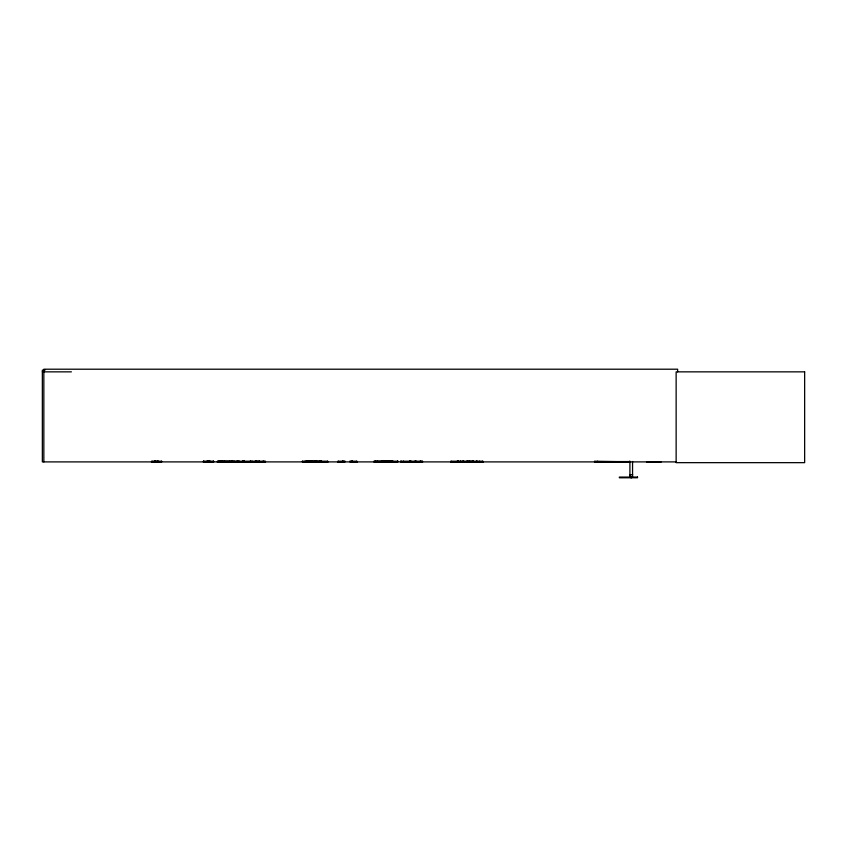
<?xml version="1.0" encoding="UTF-8"?>
<svg xmlns="http://www.w3.org/2000/svg" width="847" height="847" viewBox="0 0 847 847"><rect width="100%" height="100%" fill="white"/><g stroke="black" fill="none" stroke-linecap="round" stroke-linejoin="round"><path stroke-width="1.27" d="M302.453 461.149L302.464 461.901L328.096 461.901M316.079 461.869L316.079 461.149M375.295 461.784L375.38 461.149M377.275 461.869L377.286 461.149M388.995 461.806L389.112 461.213M390.901 461.869L390.912 461.149M383.85 460.959L383.945 461.784M397.561 461.784L397.571 461.149M450.636 461.901L483.235 461.901M471.927 461.784L471.938 461.213M242.517 461.784L242.528 461.213M244.084 461.784L244.095 461.213M473.145 461.784L473.166 461.213M151.412 461.901L161.502 461.806M203.354 461.901L213.74 461.901M213.296 461.784L213.275 461.213L203.576 461.213L203.651 461.806M217.15 461.901L265.577 461.901M224.508 461.784L224.529 461.213M337.519 461.901L344.782 461.784M387.693 461.784L387.725 461.213M310.913 461.806L311.008 461.213M594.689 461.308L594.478 461.901L630.337 461.837L594.689 461.308L594.954 461.837M595.6 461.869L594.658 461.573L630.094 461.573M597.421 461.573L598.151 461.573M598.374 461.869L597.453 461.308L597.273 461.88M626.674 461.573L626.907 461.837M627.119 461.88L627.331 461.573M629.226 461.88L629.406 461.308L629.67 461.837M630.062 461.308L629.617 461.89M460.609 461.806L460.662 461.213M44.997 370.15L42.35 370.15L42.35 461.901L676.308 461.901M42.35 371.854L71.402 371.854M151.878 461.213L161.576 461.213M217.721 461.213L265.1 461.213M302.453 461.213L327.704 461.213M338.101 461.213L344.803 461.213M350.118 461.213L356.831 461.213M397.857 461.213L373.876 461.319L390.816 461.329M403.394 461.213L422.335 461.213M451.006 461.213L482.779 461.213L482.843 461.806M218.124 461.329L235.053 461.329M304.846 461.329L321.775 461.329M218.081 461.551L235.106 461.53M304.804 461.53L321.818 461.551M373.845 461.53L390.869 461.53M350.203 461.806L357.402 461.901M373.866 461.859L397.868 461.869L397.857 461.149M632.656 474.765L629.819 474.765L629.819 477.041M383.606 461.784L383.575 461.213M384.093 461.806L384.189 460.768M402.939 461.806L401.467 461.213L401.563 461.806L422.706 461.901M316.704 461.784L316.683 461.213M263.258 461.784L263.237 461.213M470.043 461.784L470.032 461.213M458.809 461.806L458.746 461.213M410.933 461.784L410.922 461.213M677.632 371.854L677.632 369.207L43.843 369.207L43.843 461.901M661.263 461.901L646.515 461.901M632.561 461.477L632.561 477.041M631.618 477.041L631.618 477.793M630.856 477.041L630.856 477.793M629.914 461.477L629.914 477.041M482.705 461.149L482.705 461.901M479.624 461.149L479.624 461.901M476.935 460.959L476.935 461.901M476.596 460.959L476.596 461.901M473.335 460.959L473.229 461.901M472.944 460.959L472.933 461.901M471.991 461.149L471.991 461.901M469.979 461.149L469.979 461.901M469.566 460.959L469.566 461.901M469.227 460.959L469.227 461.901M468.349 461.149L468.349 461.901M467.396 460.959L467.396 461.901M467.004 460.959L467.004 461.901M463.69 460.959L463.69 461.901M463.447 461.149L463.447 461.901M463.298 460.959L463.298 461.901M462.346 461.149L462.346 461.901M460.715 461.149L460.715 461.901M458.693 461.149L458.693 461.901M457.751 460.959L457.751 461.901M457.359 460.959L457.359 461.901M451.059 461.149L451.059 461.901M422.293 461.149L422.293 461.901M421.033 461.149L421.075 461.901M420.303 460.959L420.303 461.901M415.951 460.959L415.951 461.901M415.559 460.959L415.559 461.901M414.861 461.149L414.861 461.901M410.869 461.149L410.869 461.901M410.181 460.959L410.181 461.901M409.779 460.959L409.779 461.901M403.447 461.149L403.447 461.901M402.759 461.149L402.759 461.901M401.372 461.149L401.372 461.901M400.578 460.959L400.536 461.901M392.987 461.149L392.987 461.901M392.659 461.149L392.659 461.901M392.415 461.149L392.415 461.901M391.25 460.959L391.25 461.901M391.028 460.959L391.028 461.901M390.774 460.959L390.647 461.901M390.552 460.959L390.594 461.901M390.107 461.149L390.107 461.901M389.991 460.959L390.043 461.901M389.832 461.149L389.885 461.901M389.631 461.149L389.631 461.901M389.493 461.149L389.493 461.901M389.207 461.149L389.207 461.901M388.995 461.149L388.911 461.901M388.762 461.149L388.762 461.901M388.286 461.149L388.286 461.901M388.064 461.149L388.064 461.901M387.82 461.149L387.82 461.901M386.783 461.149L386.804 461.901M386.518 461.149L386.518 461.901M386.327 461.149L386.327 461.901M385.787 461.149L385.787 461.901M385.512 461.149L385.512 461.901L385.353 460.959M384.57 461.149L384.612 461.901M384.326 460.959L384.337 461.901M384.03 461.149L383.935 461.901M383.395 461.149L383.479 461.901M382.558 460.959L382.569 461.901M382.346 460.959L382.41 461.901M381.923 460.959L381.944 461.901M381.531 460.768L381.531 461.901M356.746 461.149L356.746 461.901M352.193 460.959L352.193 461.901M351.96 460.959L351.96 461.901M350.033 461.149L350.033 461.901M344.888 461.149L344.888 461.901M342.971 460.959L342.971 461.901M342.739 460.959L342.739 461.901M338.186 461.149L338.186 461.901M327.651 461.149L327.651 461.901M321.437 460.959L321.437 461.901M321.055 460.959L321.055 461.901M319.637 461.149L319.637 461.901M316.63 461.149L316.63 461.901M315.211 460.959L315.211 461.901M314.83 460.959L314.83 461.901M312.659 460.959L312.659 461.901M312.194 460.768L312.194 461.901M312.024 460.959L312.024 461.901M311.188 461.149L311.103 461.901M310.553 461.149L310.553 461.901M310.468 461.149L310.436 461.901M309.515 460.959L309.494 461.901M309.039 460.959L309.028 461.901M308.615 461.149L308.615 461.901M307.99 460.768L307.99 461.901M306.91 460.768L306.91 461.901M265.037 461.149L265.037 461.901M263.184 461.149L263.184 461.901M259.341 460.959L259.341 461.901M259.002 460.959L259.002 461.901M256.969 460.959L256.969 461.901M256.588 460.959L256.588 461.901M255.466 461.149L255.466 461.901M255.18 461.149L255.18 461.901M252.162 461.149L252.162 461.901M250.744 460.959L250.744 461.901M250.521 461.149L250.521 461.901M250.363 460.959L250.363 461.901M244.296 460.959L244.158 461.901M243.915 460.959L243.915 461.901M242.591 461.149L242.591 461.901M239.447 461.149L239.447 461.901M238.123 460.959L238.123 461.901M237.742 460.959L237.742 461.901M236.408 461.149L236.408 461.901M231.813 460.959L231.813 461.901M231.57 460.959L231.517 461.901M229.601 461.149L229.601 461.901M224.614 461.149L224.614 461.901M222.634 460.959L222.634 461.901M222.401 460.959L222.401 461.901M221.385 460.768L221.385 461.901M219.511 460.768L219.511 461.901M217.806 461.149L217.806 461.901M213.465 461.149L213.465 461.901M213.211 461.149L213.211 461.901M209.918 460.959L209.918 461.901M209.59 460.959L209.59 461.901M209.273 460.768L209.273 461.901M208.193 460.768L208.193 461.901M207.462 460.959L207.462 461.901M207.134 460.959L207.134 461.901M203.894 461.149L203.894 461.901M203.513 461.149L203.513 461.901M161.639 461.149L161.639 461.901M158.029 460.959L158.029 461.901M157.69 460.959L157.69 461.901M157.171 460.768L157.171 461.901M155.297 460.768L155.297 461.901M154.525 460.768L154.525 461.901M151.941 461.149L151.941 461.901M804.65 371.854L676.139 371.854L676.139 462.663L804.65 462.663L804.65 371.854M637.516 477.083L619.358 477.083L619.358 477.793L637.516 477.75L637.516 477.041M386.041 461.901L386.041 461.149L386.01 461.901"/></g></svg>
